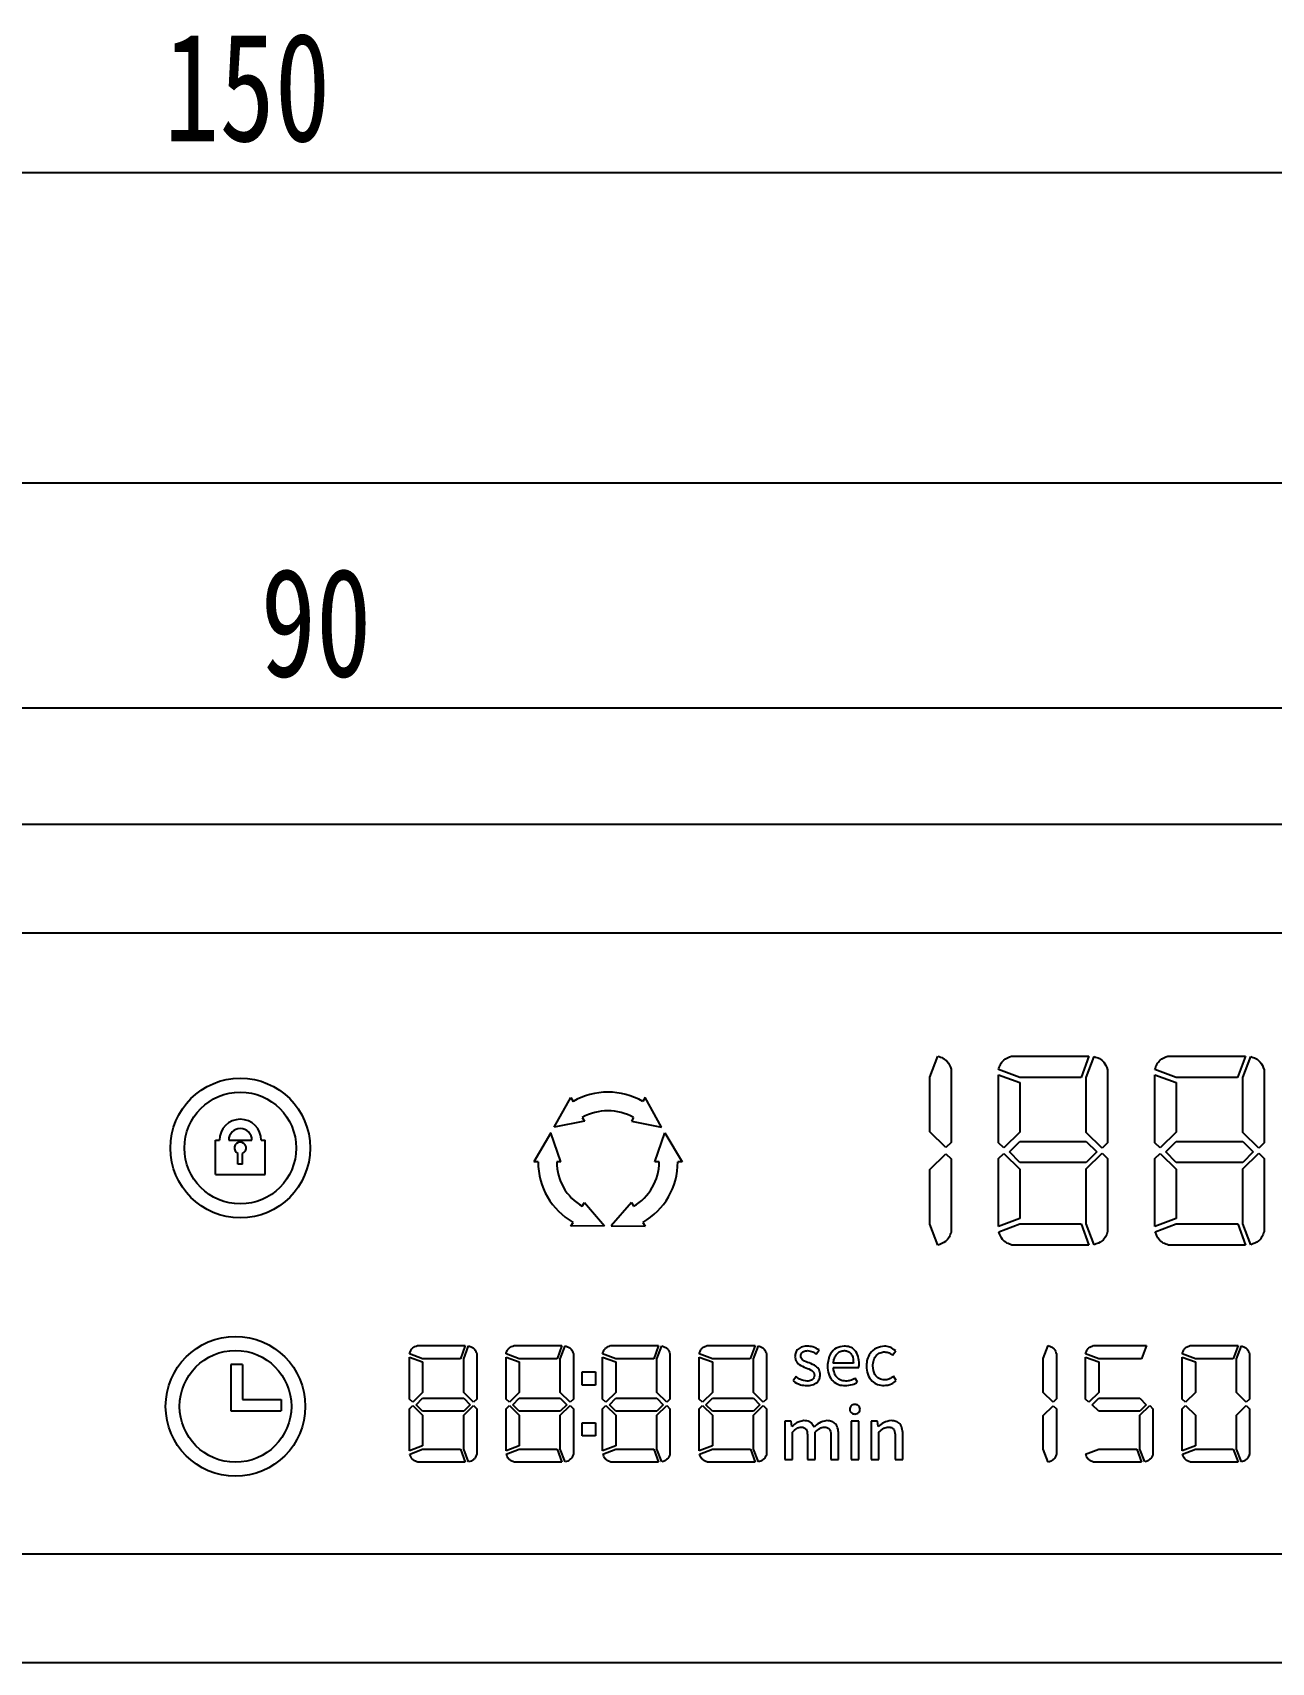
# Model space of a CAD drawing. Header units: millimetres. Extents: x 484 to 921, y 170 to 267.
# Drawn here: x 585.3 to 625.2, y 214.4 to 267 of the extents above; entities that cross this region are included whole.
import ezdxf

# ---------------------------------------------------------------- set-up
doc = ezdxf.new("R2010")
doc.units = ezdxf.units.MM
doc.layers.add('标注层', color=150, linetype='Continuous', lineweight=25)
doc.styles.add('SLDTEXTSTYLE2', font='hyswlongfangsong.ttf')
doc.dimstyles.new('SLDDIMSTYLE0', dxfattribs={"dimtxt": 3.5, "dimasz": 4.08, "dimexe": 0, "dimexo": 0.0625, "dimgap": 0.875, "dimtad": 2, "dimrnd": 1e-09, "dimzin": 12, "dimdsep": 46, "dimtxsty": 'SLDTEXTSTYLE2', "dimsah": 1, "dimcen": 0.09, "dimadec": 0, "dimazin": 3, "dimtfac": 1, "dimtofl": 0, "dimtmove": 0, "dimatfit": 3, "dimfxl": 0, "dimfrac": 2, "dimtolj": 1, "dimtzin": 12, "dimarcsym": 0})

# ---------------------------------------------------------------- blocks, each defined once
blk = doc.blocks.new('_D')
at = {"layer": '标注层'}
for p, q in [((516.808, 252.444), (516.808, 264.444)), ((666.808, 252.444), (666.808, 264.444)), ((516.808, 262.444), (666.808, 262.444))]:
    blk.add_line(p, q, dxfattribs=at)
for points in [[(516.808, 262.444), (520.888, 261.936), (520.888, 262.952)], [(666.808, 262.444), (662.728, 262.952), (662.728, 261.936)]]:
    blk.add_solid(points, dxfattribs=at)
at = {"layer": '标注层', "insert": (589.504, 266.955), "char_height": 3.5, "attachment_point": 1, "style": 'SLDTEXTSTYLE2'}
blk.add_mtext('150', dxfattribs=at)
blk = doc.blocks.new('_D_3')
at = {"layer": '标注层'}
for p, q in [((546.808, 237.944), (546.808, 247.194)), ((636.808, 237.944), (636.808, 247.194)), ((636.808, 245.194), (546.808, 245.194))]:
    blk.add_line(p, q, dxfattribs=at)
for points in [[(546.808, 245.194), (550.888, 244.686), (550.888, 245.702)], [(636.808, 245.194), (632.728, 245.702), (632.728, 244.686)]]:
    blk.add_solid(points, dxfattribs=at)
at = {"layer": '标注层', "insert": (592.616, 249.705), "char_height": 3.5, "attachment_point": 1, "style": 'SLDTEXTSTYLE2'}
blk.add_mtext('90', dxfattribs=at)

msp = doc.modelspace()

# ---------------------------------------------------------------- linework, layer by layer
at = {"color": 7, "linetype": 'Continuous', "lineweight": 25}
for p, q in [((516.808, 252.444), (666.808, 252.444)), ((638.308, 241.444), (545.308, 241.444)), ((636.808, 237.944), (546.808, 237.944)), ((614.181, 233.303), (614.438, 233.975)), ((616.81, 233.975), (619.307, 233.975)), ((619.307, 233.975), (619.058, 233.289)), ((619.221, 233.289), (619.478, 233.962)), ((621.85, 233.975), (624.347, 233.975)), ((624.347, 233.975), (624.098, 233.289)), ((624.261, 233.289), (624.518, 233.962)), ((614.181, 231.535), (614.181, 233.303)), ((614.867, 233.555), (614.867, 231.199)), ((617.078, 233.289), (616.392, 233.547)), ((616.392, 231.188), (616.392, 233.375)), ((616.392, 233.375), (617.078, 233.123)), ((619.058, 233.289), (617.078, 233.289)), ((619.221, 231.522), (619.221, 233.289)), ((619.907, 233.541), (619.907, 231.185)), ((622.118, 233.289), (621.432, 233.547)), ((621.432, 231.188), (621.432, 233.375)), ((621.432, 233.375), (622.118, 233.123)), ((624.098, 233.289), (622.118, 233.289)), ((624.261, 231.522), (624.261, 233.289)), ((624.947, 233.541), (624.947, 231.185)), ((602.076, 231.689), (602.612, 232.64)), ((602.612, 232.64), (602.683, 232.517)), ((605.004, 232.64), (604.933, 232.517)), ((605.539, 231.689), (605.004, 232.64)), ((617.078, 233.123), (617.078, 231.524)), ((622.118, 233.123), (622.118, 231.524)), ((603.051, 231.88), (602.076, 231.689)), ((602.983, 231.998), (603.051, 231.88)), ((604.633, 231.998), (604.565, 231.88)), ((604.565, 231.88), (605.539, 231.689)), ((591.16, 230.16), (591.16, 231.268)), ((591.16, 231.268), (591.289, 231.268)), ((591.589, 231.268), (592.339, 231.268)), ((592.639, 231.268), (592.767, 231.268)), ((592.767, 230.16), (592.767, 231.268)), ((601.971, 231.508), (601.416, 230.569)), ((602.294, 230.569), (601.971, 231.508)), ((605.322, 230.569), (605.644, 231.508)), ((605.644, 231.508), (606.199, 230.569)), ((614.695, 231.03), (614.181, 231.535)), ((614.867, 231.199), (614.695, 231.03)), ((616.564, 231.019), (616.392, 231.188)), ((617.078, 231.524), (616.564, 231.019)), ((616.742, 230.889), (617.078, 231.232)), ((617.078, 231.232), (619.221, 231.232)), ((619.735, 231.017), (619.221, 231.522)), ((619.221, 231.232), (619.557, 230.889)), ((619.907, 231.185), (619.735, 231.017)), ((621.604, 231.019), (621.432, 231.188)), ((622.118, 231.524), (621.604, 231.019)), ((621.782, 230.889), (622.118, 231.232)), ((622.118, 231.232), (624.261, 231.232)), ((624.775, 231.017), (624.261, 231.522)), ((624.261, 231.232), (624.597, 230.889)), ((624.947, 231.185), (624.775, 231.017)), ((591.889, 230.501), (591.889, 230.844)), ((592.039, 230.501), (592.039, 230.845)), ((601.558, 230.569), (601.416, 230.569)), ((602.294, 230.569), (602.158, 230.569)), ((605.458, 230.569), (605.322, 230.569)), ((606.199, 230.569), (606.058, 230.569)), ((614.181, 230.33), (614.695, 230.834)), ((614.695, 230.834), (614.867, 230.667)), ((614.867, 230.667), (614.867, 228.31)), ((616.392, 230.678), (616.564, 230.845)), ((616.392, 228.489), (616.392, 230.678)), ((616.564, 230.845), (617.078, 230.34)), ((617.078, 230.547), (616.742, 230.889)), ((619.221, 230.547), (617.078, 230.547)), ((619.557, 230.889), (619.221, 230.547)), ((619.221, 230.342), (619.735, 230.847)), ((619.735, 230.847), (619.907, 230.679)), ((619.907, 230.679), (619.907, 228.322)), ((621.432, 230.678), (621.604, 230.845)), ((621.432, 228.489), (621.432, 230.678)), ((621.604, 230.845), (622.118, 230.34)), ((622.118, 230.547), (621.782, 230.889)), ((624.261, 230.547), (622.118, 230.547)), ((624.597, 230.889), (624.261, 230.547)), ((624.261, 230.342), (624.775, 230.847)), ((624.775, 230.847), (624.947, 230.679)), ((624.947, 230.679), (624.947, 228.322)), ((591.16, 230.16), (592.767, 230.16)), ((592.039, 230.501), (591.889, 230.501)), ((614.181, 228.563), (614.181, 230.33)), ((617.078, 230.34), (617.078, 228.741)), ((619.221, 228.575), (619.221, 230.342)), ((622.118, 230.34), (622.118, 228.741)), ((624.261, 228.575), (624.261, 230.342)), ((602.983, 229.14), (603.051, 229.257)), ((603.051, 229.257), (603.703, 228.509)), ((604.565, 229.257), (603.913, 228.509)), ((604.565, 229.257), (604.633, 229.14)), ((602.612, 228.497), (602.683, 228.62)), ((603.703, 228.509), (602.612, 228.497)), ((603.913, 228.509), (605.004, 228.497)), ((604.933, 228.62), (605.004, 228.497)), ((614.438, 227.889), (614.181, 228.563)), ((617.078, 228.741), (616.392, 228.489)), ((616.404, 228.318), (617.078, 228.575)), ((617.078, 228.575), (619.059, 228.575)), ((619.059, 228.575), (619.307, 227.889)), ((619.478, 227.901), (619.221, 228.575)), ((622.118, 228.741), (621.432, 228.489)), ((621.444, 228.318), (622.118, 228.575)), ((622.118, 228.575), (624.099, 228.575)), ((624.099, 228.575), (624.347, 227.889)), ((624.518, 227.901), (624.261, 228.575)), ((619.307, 227.889), (616.826, 227.889)), ((624.347, 227.889), (621.866, 227.889)), ((597.837, 224.228), (597.414, 224.387)), ((597.414, 222.93), (597.414, 224.281)), ((597.414, 224.281), (597.837, 224.126)), ((597.672, 224.652), (599.213, 224.652)), ((599.06, 224.228), (597.837, 224.228)), ((599.213, 224.652), (599.06, 224.228)), ((599.161, 224.228), (599.319, 224.643)), ((599.161, 223.136), (599.161, 224.228)), ((599.584, 224.384), (599.584, 222.929)), ((600.95, 224.228), (600.526, 224.387)), ((600.526, 224.281), (600.95, 224.126)), ((600.526, 222.93), (600.526, 224.281)), ((600.784, 224.652), (602.326, 224.652)), ((602.172, 224.228), (600.95, 224.228)), ((602.326, 224.652), (602.172, 224.228)), ((602.273, 224.228), (602.432, 224.643)), ((602.273, 223.136), (602.273, 224.228)), ((602.696, 224.384), (602.696, 222.929)), ((604.062, 224.228), (603.638, 224.387)), ((603.638, 222.93), (603.638, 224.281)), ((603.638, 224.281), (604.062, 224.126)), ((603.896, 224.652), (605.438, 224.652)), ((605.284, 224.228), (604.062, 224.228)), ((605.438, 224.652), (605.284, 224.228)), ((605.385, 224.228), (605.544, 224.643)), ((605.385, 223.136), (605.385, 224.228)), ((605.808, 224.384), (605.808, 222.929)), ((607.174, 224.228), (606.75, 224.387)), ((606.75, 222.93), (606.75, 224.281)), ((606.75, 224.281), (607.174, 224.126)), ((607.009, 224.652), (608.55, 224.652)), ((608.396, 224.228), (607.174, 224.228)), ((608.55, 224.652), (608.396, 224.228)), ((608.497, 224.228), (608.656, 224.643)), ((608.497, 223.136), (608.497, 224.228)), ((608.921, 224.384), (608.921, 222.929)), ((610.517, 224.38), (610.61, 224.512)), ((612.973, 224.344), (613.079, 224.479)), ((617.834, 224.236), (617.993, 224.652)), ((617.834, 223.145), (617.834, 224.236)), ((618.257, 224.392), (618.257, 222.937)), ((619.623, 224.228), (619.199, 224.387)), ((619.199, 224.281), (619.623, 224.126)), ((619.199, 222.93), (619.199, 224.281)), ((619.457, 224.652), (621.158, 224.652)), ((621.004, 224.228), (619.623, 224.228)), ((621.158, 224.652), (621.004, 224.228)), ((622.735, 224.228), (622.311, 224.387)), ((622.311, 222.93), (622.311, 224.281)), ((622.311, 224.281), (622.735, 224.126)), ((622.57, 224.652), (624.111, 224.652)), ((623.957, 224.228), (622.735, 224.228)), ((624.111, 224.652), (623.957, 224.228)), ((624.058, 224.228), (624.217, 224.643)), ((624.058, 223.136), (624.058, 224.228)), ((624.482, 224.384), (624.482, 222.929)), ((591.658, 224.044), (591.658, 222.544)), ((592.033, 224.044), (591.658, 224.044)), ((592.033, 224.044), (592.033, 222.919)), ((597.837, 224.126), (597.837, 223.138)), ((600.95, 224.126), (600.95, 223.138)), ((602.982, 223.805), (603.405, 223.805)), ((602.982, 223.381), (602.982, 223.805)), ((603.405, 223.805), (603.405, 223.381)), ((604.062, 224.126), (604.062, 223.138)), ((607.174, 224.126), (607.174, 223.138)), ((611.719, 224.09), (611.067, 224.09)), ((611.069, 223.946), (611.892, 223.947)), ((619.623, 224.126), (619.623, 223.138)), ((622.735, 224.126), (622.735, 223.138)), ((603.405, 223.381), (602.982, 223.381)), ((609.873, 223.652), (609.774, 223.514)), ((610.217, 223.361), (610.217, 223.361)), ((611.448, 223.361), (611.448, 223.361)), ((611.854, 223.471), (611.779, 223.605)), ((612.704, 223.363), (612.704, 223.363)), ((613.099, 223.527), (613.012, 223.662)), ((592.033, 222.919), (593.275, 222.919)), ((593.275, 222.919), (593.275, 222.544)), ((597.52, 222.826), (597.414, 222.93)), ((597.414, 222.615), (597.52, 222.719)), ((597.837, 223.138), (597.52, 222.826)), ((597.52, 222.719), (597.837, 222.407)), ((597.63, 222.746), (597.837, 222.958)), ((597.837, 222.534), (597.63, 222.746)), ((597.837, 222.958), (599.161, 222.958)), ((599.478, 222.825), (599.161, 223.136)), ((599.161, 222.958), (599.368, 222.746)), ((599.368, 222.746), (599.161, 222.534)), ((599.161, 222.408), (599.478, 222.72)), ((599.584, 222.929), (599.478, 222.825)), ((599.478, 222.72), (599.584, 222.616)), ((600.632, 222.826), (600.526, 222.93)), ((600.526, 222.615), (600.632, 222.719)), ((600.95, 223.138), (600.632, 222.826)), ((600.632, 222.719), (600.95, 222.407)), ((600.742, 222.746), (600.95, 222.958)), ((600.95, 222.534), (600.742, 222.746)), ((600.95, 222.958), (602.273, 222.958)), ((602.59, 222.825), (602.273, 223.136)), ((602.273, 222.958), (602.48, 222.746)), ((602.48, 222.746), (602.273, 222.534)), ((602.273, 222.408), (602.59, 222.72)), ((602.696, 222.929), (602.59, 222.825)), ((602.59, 222.72), (602.696, 222.616)), ((603.744, 222.826), (603.638, 222.93)), ((603.638, 222.615), (603.744, 222.719)), ((604.062, 223.138), (603.744, 222.826)), ((603.744, 222.719), (604.062, 222.407)), ((603.854, 222.746), (604.062, 222.958)), ((604.062, 222.534), (603.854, 222.746)), ((604.062, 222.958), (605.385, 222.958)), ((605.703, 222.825), (605.385, 223.136)), ((605.385, 222.958), (605.593, 222.746)), ((605.593, 222.746), (605.385, 222.534)), ((605.385, 222.408), (605.703, 222.72)), ((605.808, 222.929), (605.703, 222.825)), ((605.703, 222.72), (605.808, 222.616)), ((606.856, 222.826), (606.75, 222.93)), ((606.75, 222.615), (606.856, 222.719)), ((607.174, 223.138), (606.856, 222.826)), ((606.856, 222.719), (607.174, 222.407)), ((606.966, 222.746), (607.174, 222.958)), ((607.174, 222.534), (606.966, 222.746)), ((607.174, 222.958), (608.497, 222.958)), ((608.815, 222.825), (608.497, 223.136)), ((608.497, 222.958), (608.705, 222.746)), ((608.705, 222.746), (608.497, 222.534)), ((608.497, 222.408), (608.815, 222.72)), ((608.921, 222.929), (608.815, 222.825)), ((608.815, 222.72), (608.921, 222.616)), ((618.151, 222.833), (617.834, 223.145)), ((617.834, 222.4), (618.151, 222.712)), ((618.257, 222.937), (618.151, 222.833)), ((618.151, 222.712), (618.257, 222.609)), ((619.305, 222.826), (619.199, 222.93)), ((619.623, 223.138), (619.305, 222.826)), ((619.415, 222.746), (619.623, 222.958)), ((619.623, 222.534), (619.415, 222.746)), ((619.623, 222.958), (620.946, 222.958)), ((620.946, 222.958), (621.154, 222.746)), ((621.154, 222.746), (620.946, 222.534)), ((620.946, 222.408), (621.264, 222.72)), ((621.264, 222.72), (621.369, 222.616)), ((622.417, 222.826), (622.311, 222.93)), ((622.311, 222.615), (622.417, 222.719)), ((622.735, 223.138), (622.417, 222.826)), ((622.417, 222.719), (622.735, 222.407)), ((624.376, 222.825), (624.058, 223.136)), ((624.058, 222.408), (624.376, 222.72)), ((624.482, 222.929), (624.376, 222.825)), ((624.376, 222.72), (624.482, 222.616)), ((591.658, 222.544), (593.275, 222.544)), ((597.414, 221.264), (597.414, 222.615)), ((599.161, 222.534), (597.837, 222.534)), ((597.837, 222.407), (597.837, 221.42)), ((599.161, 221.317), (599.161, 222.408)), ((599.584, 222.616), (599.584, 221.161)), ((600.526, 221.264), (600.526, 222.615)), ((602.273, 222.534), (600.95, 222.534)), ((600.95, 222.407), (600.95, 221.42)), ((602.273, 221.317), (602.273, 222.408)), ((602.696, 222.616), (602.696, 221.161)), ((602.982, 222.164), (603.405, 222.164)), ((602.982, 221.74), (602.982, 222.164)), ((603.405, 222.164), (603.405, 221.74)), ((603.638, 221.264), (603.638, 222.615)), ((605.385, 222.534), (604.062, 222.534)), ((604.062, 222.407), (604.062, 221.42)), ((605.385, 221.317), (605.385, 222.408)), ((605.808, 222.616), (605.808, 221.161)), ((606.75, 221.264), (606.75, 222.615)), ((608.497, 222.534), (607.174, 222.534)), ((607.174, 222.407), (607.174, 221.42)), ((608.497, 221.317), (608.497, 222.408)), ((608.921, 222.616), (608.921, 221.161)), ((609.712, 222.213), (609.507, 222.213)), ((609.507, 222.213), (609.507, 220.981)), ((609.732, 222.044), (609.712, 222.213)), ((611.89, 222.213), (611.641, 222.213)), ((611.641, 222.213), (611.641, 220.981)), ((611.764, 222.447), (611.764, 222.447)), ((611.89, 220.981), (611.89, 222.213)), ((612.495, 222.213), (612.29, 222.213)), ((612.29, 222.213), (612.29, 220.981)), ((612.514, 222.046), (612.495, 222.213)), ((617.834, 221.31), (617.834, 222.4)), ((618.257, 222.609), (618.257, 221.153)), ((620.946, 222.534), (619.623, 222.534)), ((620.946, 221.317), (620.946, 222.408)), ((621.369, 222.616), (621.369, 221.161)), ((622.311, 221.264), (622.311, 222.615)), ((622.735, 222.407), (622.735, 221.42)), ((624.058, 221.317), (624.058, 222.408)), ((624.482, 222.616), (624.482, 221.161)), ((603.405, 221.74), (602.982, 221.74)), ((609.738, 222.044), (609.732, 222.044)), ((609.756, 220.981), (609.756, 221.858)), ((610.239, 221.728), (610.24, 220.981)), ((610.488, 220.981), (610.488, 221.858)), ((610.992, 221.728), (610.993, 220.981)), ((611.241, 220.981), (611.241, 221.759)), ((612.52, 222.046), (612.514, 222.046)), ((612.538, 220.981), (612.538, 221.858)), ((613.063, 221.728), (613.064, 220.981)), ((613.312, 220.981), (613.312, 221.759)), ((597.837, 221.42), (597.414, 221.264)), ((597.421, 221.158), (597.837, 221.317)), ((597.837, 221.317), (599.06, 221.317)), ((599.06, 221.317), (599.213, 220.894)), ((599.319, 220.901), (599.161, 221.317)), ((600.95, 221.42), (600.526, 221.264)), ((600.534, 221.158), (600.95, 221.317)), ((600.95, 221.317), (602.173, 221.317)), ((602.173, 221.317), (602.326, 220.894)), ((602.432, 220.901), (602.273, 221.317)), ((604.062, 221.42), (603.638, 221.264)), ((603.646, 221.158), (604.062, 221.317)), ((604.062, 221.317), (605.285, 221.317)), ((605.285, 221.317), (605.438, 220.894)), ((605.544, 220.901), (605.385, 221.317)), ((607.174, 221.42), (606.75, 221.264)), ((606.758, 221.158), (607.174, 221.317)), ((607.174, 221.317), (608.397, 221.317)), ((608.397, 221.317), (608.55, 220.894)), ((608.656, 220.901), (608.497, 221.317)), ((617.993, 220.894), (617.834, 221.31)), ((619.199, 221.158), (619.623, 221.317)), ((619.623, 221.317), (620.846, 221.317)), ((620.846, 221.317), (620.999, 220.894)), ((621.105, 220.901), (620.946, 221.317)), ((622.735, 221.42), (622.311, 221.264)), ((622.319, 221.158), (622.735, 221.317)), ((622.735, 221.317), (623.958, 221.317)), ((623.958, 221.317), (624.111, 220.894)), ((624.217, 220.901), (624.058, 221.317)), ((599.213, 220.894), (597.682, 220.894)), ((602.326, 220.894), (600.794, 220.894)), ((605.438, 220.894), (603.906, 220.894)), ((608.55, 220.894), (607.018, 220.894)), ((609.507, 220.981), (609.756, 220.981)), ((610.24, 220.981), (610.488, 220.981)), ((610.993, 220.981), (611.241, 220.981)), ((611.641, 220.981), (611.89, 220.981)), ((612.29, 220.981), (612.538, 220.981)), ((613.064, 220.981), (613.312, 220.981)), ((620.999, 220.894), (619.456, 220.894)), ((624.111, 220.894), (622.579, 220.894)), ((546.808, 217.944), (636.808, 217.944)), ((545.308, 214.444), (638.308, 214.444))]:
    msp.add_line(p, q, dxfattribs=at)
for centre, radius in [((591.963, 231.017), 2.25), ((591.963, 231.017), 1.8), ((591.808, 222.694), 2.25), ((591.808, 222.694), 1.8)]:
    msp.add_circle(centre, radius, dxfattribs=at)
for centre, radius, start, end in [((603.808, 230.569), 2.25, 60, 120), ((603.808, 230.569), 1.65, 60, 120), ((591.964, 231.268), 0.675, 0, 180), ((591.964, 231.268), 0.375, 0, 180), ((591.963, 231.017), 0.188, 293.7564, 246.5998), ((603.808, 230.569), 2.25, 180, 240), ((603.808, 230.569), 1.65, 180, 240), ((603.808, 230.569), 1.65, 300, 0), ((603.808, 230.569), 2.25, 300, 0)]:
    msp.add_arc(centre, radius, start, end, dxfattribs=at)
for points, knots in [([(614.438, 233.975), (614.495, 233.957), (614.608, 233.922), (614.78, 233.787), (614.834, 233.643), (614.867, 233.555)], [0, 0, 0, 0, 0.280947, 0.561472, 1, 1, 1, 1]), ([(616.392, 233.547), (616.41, 233.603), (616.445, 233.715), (616.578, 233.888), (616.722, 233.942), (616.81, 233.975)], [0, 0, 0, 0, 0.280866, 0.561313, 1, 1, 1, 1]), ([(619.478, 233.962), (619.535, 233.944), (619.648, 233.909), (619.82, 233.774), (619.874, 233.629), (619.907, 233.541)], [0, 0, 0, 0, 0.2809465, 0.561472, 1, 1, 1, 1]), ([(621.432, 233.547), (621.45, 233.603), (621.485, 233.715), (621.618, 233.888), (621.762, 233.942), (621.85, 233.975)], [0, 0, 0, 0, 0.280866, 0.561313, 1, 1, 1, 1]), ([(624.518, 233.962), (624.575, 233.944), (624.688, 233.909), (624.86, 233.774), (624.914, 233.629), (624.947, 233.541)], [0, 0, 0, 0, 0.280947, 0.561472, 1, 1, 1, 1]), ([(614.867, 228.31), (614.848, 228.254), (614.811, 228.141), (614.672, 227.973), (614.527, 227.921), (614.438, 227.889)], [0, 0, 0, 0, 0.280839, 0.561121, 1, 1, 1, 1]), ([(616.826, 227.889), (616.77, 227.908), (616.657, 227.945), (616.488, 228.084), (616.436, 228.229), (616.404, 228.318)], [0, 0, 0, 0, 0.2808, 0.561112, 1, 1, 1, 1]), ([(619.907, 228.322), (619.888, 228.266), (619.851, 228.153), (619.712, 227.985), (619.567, 227.933), (619.478, 227.901)], [0, 0, 0, 0, 0.280839, 0.561121, 1, 1, 1, 1]), ([(621.866, 227.889), (621.81, 227.908), (621.697, 227.945), (621.528, 228.084), (621.476, 228.229), (621.444, 228.318)], [0, 0, 0, 0, 0.2808, 0.561112, 1, 1, 1, 1]), ([(624.947, 228.322), (624.928, 228.266), (624.891, 228.153), (624.752, 227.985), (624.607, 227.933), (624.518, 227.901)], [0, 0, 0, 0, 0.280839, 0.561121, 1, 1, 1, 1]), ([(597.414, 224.387), (597.425, 224.422), (597.447, 224.491), (597.528, 224.598), (597.618, 224.631), (597.672, 224.652)], [0, 0, 0, 0, 0.280866, 0.561313, 1, 1, 1, 1]), ([(599.319, 224.643), (599.354, 224.632), (599.424, 224.61), (599.53, 224.527), (599.564, 224.438), (599.584, 224.384)], [0, 0, 0, 0, 0.2809465, 0.561472, 1, 1, 1, 1]), ([(600.526, 224.387), (600.537, 224.422), (600.559, 224.491), (600.641, 224.598), (600.73, 224.631), (600.784, 224.652)], [0, 0, 0, 0, 0.280866, 0.561313, 1, 1, 1, 1]), ([(602.432, 224.643), (602.466, 224.632), (602.536, 224.61), (602.642, 224.527), (602.676, 224.438), (602.696, 224.384)], [0, 0, 0, 0, 0.280947, 0.561472, 1, 1, 1, 1]), ([(603.638, 224.387), (603.649, 224.422), (603.671, 224.491), (603.753, 224.598), (603.842, 224.631), (603.896, 224.652)], [0, 0, 0, 0, 0.2808665, 0.5613132, 1, 1, 1, 1]), ([(605.544, 224.643), (605.579, 224.632), (605.648, 224.61), (605.755, 224.527), (605.788, 224.438), (605.808, 224.384)], [0, 0, 0, 0, 0.280947, 0.561472, 1, 1, 1, 1]), ([(606.75, 224.387), (606.761, 224.422), (606.783, 224.491), (606.865, 224.598), (606.954, 224.631), (607.009, 224.652)], [0, 0, 0, 0, 0.280866, 0.561313, 1, 1, 1, 1]), ([(608.656, 224.643), (608.691, 224.632), (608.761, 224.61), (608.867, 224.527), (608.9, 224.438), (608.921, 224.384)], [0, 0, 0, 0, 0.280947, 0.561472, 1, 1, 1, 1]), ([(610.241, 224.634), (610.186, 224.631), (610.075, 224.624), (609.934, 224.551), (609.847, 224.432), (609.839, 224.345), (609.835, 224.301)], [0, 0, 0, 0, 0.280971, 0.560215, 0.779854, 1, 1, 1, 1]), ([(609.835, 224.301), (609.841, 224.25), (609.854, 224.147), (609.993, 224.017), (610.112, 223.968), (610.186, 223.938)], [0, 0, 0, 0, 0.279658, 0.558464, 1, 1, 1, 1]), ([(610.021, 224.31), (610.025, 224.34), (610.033, 224.4), (610.115, 224.48), (610.194, 224.486), (610.241, 224.49)], [0, 0, 0, 0, 0.279746, 0.5597, 1, 1, 1, 1]), ([(610.288, 224.093), (610.224, 224.116), (610.134, 224.148), (610.035, 224.229), (610.025, 224.283), (610.021, 224.31)], [0, 0, 0, 0, 0.562027, 0.781107, 1, 1, 1, 1]), ([(610.61, 224.512), (610.546, 224.551), (610.432, 224.62), (610.3, 224.63), (610.241, 224.634)], [0, 0, 0, 0, 0.559642, 1, 1, 1, 1]), ([(610.241, 224.49), (610.298, 224.482), (610.4, 224.468), (610.481, 224.407), (610.517, 224.38)], [0, 0, 0, 0, 0.55836, 1, 1, 1, 1]), ([(611.415, 224.634), (611.328, 224.62), (611.154, 224.594), (610.922, 224.357), (610.896, 224.131), (610.881, 223.993)], [0, 0, 0, 0, 0.27984, 0.560238, 1, 1, 1, 1]), ([(611.067, 224.09), (611.076, 224.144), (611.093, 224.253), (611.174, 224.385), (611.288, 224.474), (611.374, 224.485), (611.417, 224.49)], [0, 0, 0, 0, 0.2808279, 0.5605071, 0.7803865, 1, 1, 1, 1]), ([(611.901, 224.062), (611.897, 224.141), (611.888, 224.3), (611.782, 224.505), (611.603, 224.62), (611.477, 224.629), (611.415, 224.634)], [0, 0, 0, 0, 0.280971, 0.560046, 0.779557, 1, 1, 1, 1]), ([(611.417, 224.49), (611.452, 224.487), (611.523, 224.482), (611.617, 224.425), (611.707, 224.296), (611.714, 224.175), (611.719, 224.09)], [0, 0, 0, 0, 0.187093, 0.373719, 0.560668, 1, 1, 1, 1]), ([(612.72, 224.632), (612.63, 224.62), (612.449, 224.596), (612.253, 224.42), (612.153, 224.208), (612.141, 224.066), (612.136, 223.995)], [0, 0, 0, 0, 0.279366, 0.558754, 0.779087, 1, 1, 1, 1]), ([(612.343, 223.995), (612.348, 224.058), (612.357, 224.182), (612.447, 224.337), (612.58, 224.434), (612.678, 224.445), (612.727, 224.45)], [0, 0, 0, 0, 0.280678, 0.560126, 0.779948, 1, 1, 1, 1]), ([(613.079, 224.479), (613.02, 224.528), (612.914, 224.614), (612.779, 224.626), (612.72, 224.632)], [0, 0, 0, 0, 0.55986, 1, 1, 1, 1]), ([(612.727, 224.45), (612.778, 224.443), (612.87, 224.429), (612.941, 224.37), (612.973, 224.344)], [0, 0, 0, 0, 0.558046, 1, 1, 1, 1]), ([(617.993, 224.652), (618.027, 224.641), (618.097, 224.619), (618.203, 224.536), (618.237, 224.446), (618.257, 224.392)], [0, 0, 0, 0, 0.280947, 0.561472, 1, 1, 1, 1]), ([(619.199, 224.387), (619.21, 224.422), (619.232, 224.491), (619.314, 224.598), (619.403, 224.631), (619.457, 224.652)], [0, 0, 0, 0, 0.280866, 0.561313, 1, 1, 1, 1]), ([(622.311, 224.387), (622.322, 224.422), (622.344, 224.491), (622.426, 224.598), (622.515, 224.631), (622.57, 224.652)], [0, 0, 0, 0, 0.2808665, 0.5613132, 1, 1, 1, 1]), ([(624.217, 224.643), (624.252, 224.632), (624.322, 224.61), (624.428, 224.527), (624.461, 224.438), (624.482, 224.384)], [0, 0, 0, 0, 0.280947, 0.561472, 1, 1, 1, 1]), ([(610.186, 223.938), (610.253, 223.912), (610.347, 223.877), (610.448, 223.787), (610.458, 223.729), (610.462, 223.701)], [0, 0, 0, 0, 0.5614865, 0.7809234, 1, 1, 1, 1]), ([(610.217, 223.361), (610.276, 223.364), (610.393, 223.371), (610.543, 223.447), (610.635, 223.574), (610.644, 223.666), (610.648, 223.712)], [0, 0, 0, 0, 0.2810567, 0.560208, 0.7799115, 1, 1, 1, 1]), ([(610.462, 223.701), (610.458, 223.668), (610.45, 223.603), (610.36, 223.516), (610.275, 223.509), (610.224, 223.505)], [0, 0, 0, 0, 0.280226, 0.560034, 1, 1, 1, 1]), ([(610.648, 223.712), (610.643, 223.766), (610.632, 223.873), (610.492, 224.014), (610.366, 224.063), (610.288, 224.093)], [0, 0, 0, 0, 0.280142, 0.558311, 1, 1, 1, 1]), ([(610.881, 223.993), (610.887, 223.903), (610.9, 223.724), (611.035, 223.503), (611.237, 223.378), (611.378, 223.367), (611.448, 223.361)], [0, 0, 0, 0, 0.280776, 0.559598, 0.779586, 1, 1, 1, 1]), ([(611.473, 223.505), (611.41, 223.512), (611.285, 223.527), (611.152, 223.653), (611.085, 223.8), (611.074, 223.897), (611.069, 223.946)], [0, 0, 0, 0, 0.279478, 0.558492, 0.779003, 1, 1, 1, 1]), ([(611.892, 223.947), (611.895, 223.968), (611.9, 224.006), (611.901, 224.045), (611.901, 224.062)], [0, 0, 0, 0, 0.559896, 1, 1, 1, 1]), ([(612.136, 223.995), (612.143, 223.906), (612.157, 223.727), (612.295, 223.51), (612.494, 223.383), (612.634, 223.369), (612.704, 223.363)], [0, 0, 0, 0, 0.280617, 0.559733, 0.779675, 1, 1, 1, 1]), ([(612.722, 223.544), (612.66, 223.553), (612.536, 223.569), (612.371, 223.737), (612.354, 223.897), (612.343, 223.995)], [0, 0, 0, 0, 0.28041, 0.560436, 1, 1, 1, 1]), ([(609.774, 223.514), (609.85, 223.465), (609.986, 223.379), (610.146, 223.366), (610.217, 223.361)], [0, 0, 0, 0, 0.559538, 1, 1, 1, 1]), ([(610.224, 223.505), (610.15, 223.514), (610.019, 223.531), (609.918, 223.615), (609.873, 223.652)], [0, 0, 0, 0, 0.558434, 1, 1, 1, 1]), ([(611.448, 223.361), (611.528, 223.367), (611.671, 223.378), (611.798, 223.443), (611.854, 223.471)], [0, 0, 0, 0, 0.559492, 1, 1, 1, 1]), ([(611.779, 223.605), (611.726, 223.573), (611.631, 223.516), (611.521, 223.508), (611.473, 223.505)], [0, 0, 0, 0, 0.559234, 1, 1, 1, 1]), ([(612.704, 223.363), (612.787, 223.373), (612.935, 223.391), (613.049, 223.486), (613.099, 223.527)], [0, 0, 0, 0, 0.559026, 1, 1, 1, 1]), ([(613.012, 223.662), (612.963, 223.625), (612.877, 223.56), (612.769, 223.549), (612.722, 223.544)], [0, 0, 0, 0, 0.559875, 1, 1, 1, 1]), ([(611.764, 222.755), (611.74, 222.753), (611.693, 222.748), (611.637, 222.71), (611.604, 222.657), (611.601, 222.619), (611.599, 222.601)], [0, 0, 0, 0, 0.280136, 0.55944, 0.779509, 1, 1, 1, 1]), ([(611.931, 222.601), (611.929, 222.625), (611.923, 222.673), (611.876, 222.724), (611.82, 222.75), (611.783, 222.753), (611.764, 222.755)], [0, 0, 0, 0, 0.279675, 0.558835, 0.779356, 1, 1, 1, 1]), ([(610.118, 222.233), (610.037, 222.218), (609.892, 222.19), (609.785, 222.089), (609.738, 222.044)], [0, 0, 0, 0, 0.557447, 1, 1, 1, 1]), ([(610.451, 222.023), (610.434, 222.058), (610.4, 222.13), (610.284, 222.22), (610.181, 222.229), (610.118, 222.233)], [0, 0, 0, 0, 0.280587, 0.560643, 1, 1, 1, 1]), ([(610.867, 222.233), (610.778, 222.216), (610.619, 222.184), (610.503, 222.072), (610.451, 222.023)], [0, 0, 0, 0, 0.557155, 1, 1, 1, 1]), ([(611.241, 221.759), (611.238, 221.824), (611.233, 221.952), (611.163, 222.125), (611.019, 222.224), (610.918, 222.23), (610.867, 222.233)], [0, 0, 0, 0, 0.281299, 0.560543, 0.779519, 1, 1, 1, 1]), ([(611.599, 222.601), (611.602, 222.577), (611.608, 222.53), (611.654, 222.479), (611.709, 222.452), (611.746, 222.449), (611.764, 222.447)], [0, 0, 0, 0, 0.27976, 0.558735, 0.779191, 1, 1, 1, 1]), ([(611.764, 222.447), (611.788, 222.45), (611.835, 222.454), (611.892, 222.492), (611.926, 222.545), (611.93, 222.582), (611.931, 222.601)], [0, 0, 0, 0, 0.280155, 0.559558, 0.77964, 1, 1, 1, 1]), ([(612.939, 222.233), (612.852, 222.219), (612.694, 222.194), (612.574, 222.091), (612.52, 222.046)], [0, 0, 0, 0, 0.557844, 1, 1, 1, 1]), ([(613.312, 221.759), (613.31, 221.824), (613.305, 221.952), (613.236, 222.126), (613.092, 222.224), (612.99, 222.23), (612.939, 222.233)], [0, 0, 0, 0, 0.281292, 0.560602, 0.779511, 1, 1, 1, 1]), ([(609.756, 221.858), (609.799, 221.905), (609.876, 221.989), (609.986, 222.015), (610.033, 222.027)], [0, 0, 0, 0, 0.562455, 1, 1, 1, 1]), ([(610.033, 222.027), (610.069, 222.024), (610.122, 222.02), (610.178, 221.976), (610.235, 221.888), (610.237, 221.799), (610.239, 221.728)], [0, 0, 0, 0, 0.249367, 0.374806, 0.500389, 1, 1, 1, 1]), ([(610.488, 221.858), (610.534, 221.906), (610.615, 221.99), (610.728, 222.016), (610.778, 222.027)], [0, 0, 0, 0, 0.562095, 1, 1, 1, 1]), ([(610.778, 222.027), (610.813, 222.024), (610.867, 222.02), (610.926, 221.978), (610.987, 221.891), (610.99, 221.8), (610.992, 221.728)], [0, 0, 0, 0, 0.249692, 0.375207, 0.500796, 1, 1, 1, 1]), ([(612.538, 221.858), (612.587, 221.908), (612.674, 221.997), (612.796, 222.018), (612.849, 222.027)], [0, 0, 0, 0, 0.562111, 1, 1, 1, 1]), ([(612.849, 222.027), (612.885, 222.024), (612.939, 222.021), (612.998, 221.979), (613.059, 221.891), (613.061, 221.8), (613.063, 221.728)], [0, 0, 0, 0, 0.249751, 0.375162, 0.500711, 1, 1, 1, 1]), ([(597.682, 220.894), (597.647, 220.905), (597.577, 220.928), (597.473, 221.013), (597.441, 221.103), (597.421, 221.158)], [0, 0, 0, 0, 0.2808, 0.561112, 1, 1, 1, 1]), ([(599.584, 221.161), (599.573, 221.126), (599.55, 221.056), (599.464, 220.953), (599.374, 220.921), (599.319, 220.901)], [0, 0, 0, 0, 0.280839, 0.561121, 1, 1, 1, 1]), ([(600.794, 220.894), (600.759, 220.905), (600.69, 220.928), (600.585, 221.013), (600.553, 221.103), (600.534, 221.158)], [0, 0, 0, 0, 0.2808, 0.561112, 1, 1, 1, 1]), ([(602.696, 221.161), (602.685, 221.126), (602.662, 221.056), (602.576, 220.953), (602.486, 220.921), (602.432, 220.901)], [0, 0, 0, 0, 0.280839, 0.561121, 1, 1, 1, 1]), ([(603.906, 220.894), (603.871, 220.905), (603.802, 220.928), (603.697, 221.013), (603.665, 221.103), (603.646, 221.158)], [0, 0, 0, 0, 0.2808, 0.561112, 1, 1, 1, 1]), ([(605.808, 221.161), (605.797, 221.126), (605.774, 221.056), (605.688, 220.953), (605.598, 220.921), (605.544, 220.901)], [0, 0, 0, 0, 0.2808392, 0.5611211, 1, 1, 1, 1]), ([(607.018, 220.894), (606.984, 220.905), (606.914, 220.928), (606.81, 221.013), (606.778, 221.103), (606.758, 221.158)], [0, 0, 0, 0, 0.2808, 0.561112, 1, 1, 1, 1]), ([(608.921, 221.161), (608.909, 221.126), (608.886, 221.056), (608.8, 220.953), (608.711, 220.921), (608.656, 220.901)], [0, 0, 0, 0, 0.280839, 0.561121, 1, 1, 1, 1]), ([(618.257, 221.153), (618.246, 221.118), (618.223, 221.049), (618.137, 220.945), (618.047, 220.913), (617.993, 220.894)], [0, 0, 0, 0, 0.280839, 0.561121, 1, 1, 1, 1]), ([(619.456, 220.894), (619.422, 220.905), (619.353, 220.928), (619.25, 221.014), (619.219, 221.104), (619.199, 221.158)], [0, 0, 0, 0, 0.280789, 0.561212, 1, 1, 1, 1]), ([(621.369, 221.161), (621.358, 221.126), (621.335, 221.056), (621.249, 220.953), (621.159, 220.921), (621.105, 220.901)], [0, 0, 0, 0, 0.280839, 0.561121, 1, 1, 1, 1]), ([(622.579, 220.894), (622.545, 220.905), (622.475, 220.928), (622.371, 221.013), (622.339, 221.103), (622.319, 221.158)], [0, 0, 0, 0, 0.2808, 0.561112, 1, 1, 1, 1]), ([(624.482, 221.161), (624.47, 221.126), (624.447, 221.056), (624.361, 220.953), (624.272, 220.921), (624.217, 220.901)], [0, 0, 0, 0, 0.280839, 0.561121, 1, 1, 1, 1])]:
    msp.add_open_spline(points, degree=3, knots=knots, dxfattribs=at)

# ---------------------------------------------------------------- dimensions: what is measured, and where the dimension line sits
at = {"layer": '标注层'}
for base, p1, p2, picture, middle in [((666.808, 262.444), (516.808, 252.444), (666.808, 252.444), '_D', (591.808, 262.444)), ((546.808, 245.194), (636.808, 237.944), (546.808, 237.944), '_D_3', (594.149, 245.194))]:
    dim = msp.add_linear_dim(base=base, p1=p1, p2=p2, dimstyle='SLDDIMSTYLE0', dxfattribs=at)
    dim.commit()
    dim.dimension.update_dxf_attribs({"geometry": picture, "text_midpoint": middle, "dimtype": 160})

doc.saveas('drawing.dxf')
